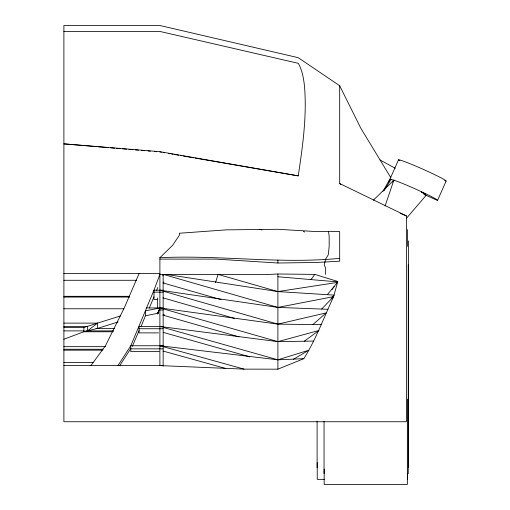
<?xml version="1.0" encoding="UTF-8"?>
<svg xmlns="http://www.w3.org/2000/svg" width="510" height="510" viewBox="0 0 510 510"><rect width="100%" height="100%" fill="white"/><g stroke="black" fill="none" stroke-linecap="round" stroke-linejoin="round"><path stroke-width="0.76" d="M195.069 158.062L298.235 175.867C302.685 146.306 306.982 116.305 304.502 86.356A759.339 95.874 -69.3 0 0 298.235 63.304L159.898 31.441L63.897 31.441M117.944 365.594L130.789 345.755L153.982 290.203L159.898 274.405L269.675 274.405L277.899 273.991L314.829 274.405L337.767 281.482L333.617 296.635C323.888 317.424 316.079 339.112 303.845 358.651L277.899 369.176L244.035 369.125L159.898 365.594L159.898 257.703L172.629 245.291L179.341 235.314L179.348 233.248L226.147 229.87L277.899 229.29L313.459 231.412L339.685 231.572L339.685 261.19L316.519 262.478L277.899 263.013L215.915 259.099L159.898 259.099M163.487 283.401L163.959 281.902M215.507 282.648L218.082 274.405L277.899 291.58L334.126 295.111L331.111 298.745M159.413 275.833L159.898 274.405M162.837 275.833L163.315 274.405L277.899 307.409L327.949 309.302M385.088 205.97L393.873 180.145L389.901 179.163L382.991 191.333M156.666 290.381L157.743 287.506M141.098 326.432L145.433 315.779L145.433 310.87L160.07 307.932M157.564 313.593L159.898 307.932L277.899 324.137L321.16 324.628M149.271 308.129L153.982 296.788M139.147 273.424L124.249 307.932L105.462 345.755L90.92 365.594M132.326 346.341L139.077 330.639M388.639 182.064L398.476 159.866A26.106 1.447 24 0 1 423.855 169.62A26.106 1.447 24 0 1 446.103 181.152L437.529 200.455L423.937 194.38M384.017 190.727L391.119 179.297M119.659 365.727L130.789 348.534M311.068 279.525L314.829 274.405M336.829 282.763L337.767 281.482M332.01 289.572L334.356 286.378M336.708 283.177L337.652 281.896L277.899 276.745M392.432 182.038L393.873 180.145A26.106 1.447 24 0 1 421.387 191.703A26.106 1.447 24 0 1 437.529 200.455M327.445 294.525L337.492 282.412L277.899 291.58L166.298 274.405M321.638 309.06L333.617 296.635L277.899 307.409L163.041 290.662M373.345 200.251L393.873 180.145M312.706 324.73L326.158 312.898L277.899 324.137L162.939 291.076M120.354 315.939L97.608 323.117L87.401 330.894L83.882 331.768L63.897 339.214M304.266 341.215L318.986 330.467L277.899 341.643L163.041 326.891M293.339 359.32L308.792 350.23L277.899 359.818L159.898 345.755L161.428 346.175M63.897 326.61L87.401 326.61L87.401 330.894L97.608 328.389L97.608 323.117L83.882 327.484L63.897 327.484M97.608 328.389L118.078 321.938M145.433 315.779L158.534 313.153M339.685 258.36C279.754 264.199 219.861 254.853 159.898 257.703M303.845 358.651L277.899 359.818L162.958 327.356M313.414 341.069L277.899 341.643L162.939 308.799M63.897 273.424L159.898 273.424M63.897 280.283L136.776 280.283M163.149 290.203L153.982 290.203L153.982 299.504L157.8 299.504M153.982 292.147L163.149 292.147M63.897 296.316L129.655 296.316M63.897 297.069L129.655 297.069M146.625 307.932L163.149 307.932M63.897 308.767L123.841 308.767M159.898 309.991L163.149 309.991M63.897 323.117L97.608 323.117M163.149 326.489L139.077 326.489L139.077 332.89L158.489 332.89M96.039 328.389L114.559 328.389M139.077 328.74L163.149 328.74M63.897 330.894L84.265 330.894M85.833 330.894L113.641 330.894M113.201 331.768L83.882 331.768L83.882 327.484M163.149 345.755L130.789 345.755L130.789 351.626L159.203 351.626M63.897 346.66L105.653 346.66M130.789 348.846L163.149 348.846M63.897 349.254L103.109 349.254M63.897 350.153L102.44 350.153M63.897 362.584L93.126 362.584M63.897 365.594L163.149 365.594M324.354 479.33L317.233 479.33L317.233 462.602M96.428 146.619L63.897 143.858L159.898 151.668L298.235 175.867M98.016 146.752L108.324 147.626M110.708 147.823L114.673 148.161M116.261 148.295L120.226 148.633M122.61 148.837L126.576 149.169M128.953 149.373L132.919 149.71M135.303 149.908L138.478 150.182M141.646 150.45L144.821 150.718M147.996 150.986L150.373 151.189M154.345 151.527L156.723 151.725M161.466 326.693L159.898 326.489L161.428 326.923M163.149 314.81L164.724 315.021M161.466 290.432L159.898 290.203L161.421 290.636M159.898 151.993L161.46 152.267M163.021 152.535L164.583 152.802M168.491 153.478L170.059 153.746M171.621 154.02L173.183 154.288M174.745 154.555L178.653 155.231M180.215 155.499L181.783 155.773M183.345 156.041L193.507 157.794M162.958 346.602L244.035 369.125M163.06 351.058L225.777 368.481M163.181 332.373L249.766 356.828M161.421 308.365L159.898 307.932L157.641 314.052L157.641 312.509M162.894 315.116L239.024 336.861M162.964 282.916L221.021 299.638M162.97 297.853L234.536 318.431M421.394 192.206L425.276 193.864M400.133 213.237L406.4 215.902L406.4 218.344L426.111 195.349L421.387 191.703M398.476 159.866L399.916 160.51M444.656 180.508L446.103 181.152M406.4 218.439L406.4 421.744L63.897 421.744L63.897 25.5L159.898 25.5L298.235 57.687L339.685 85.744L339.685 183.53L406.4 215.902M379.995 159.942L395.282 168.268M339.685 183.53L340.833 184.62M390.909 177.799L360.838 128.278L339.685 85.744M328.465 231.502L329.167 236.105L329.167 246.661L328.249 254.815L325.641 259.144L324.239 264.881L325.641 268.164L325.641 274.405M408.402 240.886L408.402 467.613M408.242 264.607L408.242 473.694M407.439 229.608L407.439 246.336M407.439 473.516L407.439 479.33M407.356 399.158L407.356 484.5L324.169 484.5L324.169 469.072M324.048 421.426L324.048 473.694M317.099 421.203L317.099 467.613M277.899 260.081L277.899 263.013M277.899 273.991L277.899 369.176M163.149 274.405L163.149 366.091M157.641 297.865L157.641 308.658M259.201 229.258A21.624 21.624 0 0 1 261.923 229.991M303.412 231.419A18.691 18.691 0 0 1 304.642 232.069"/></g></svg>
